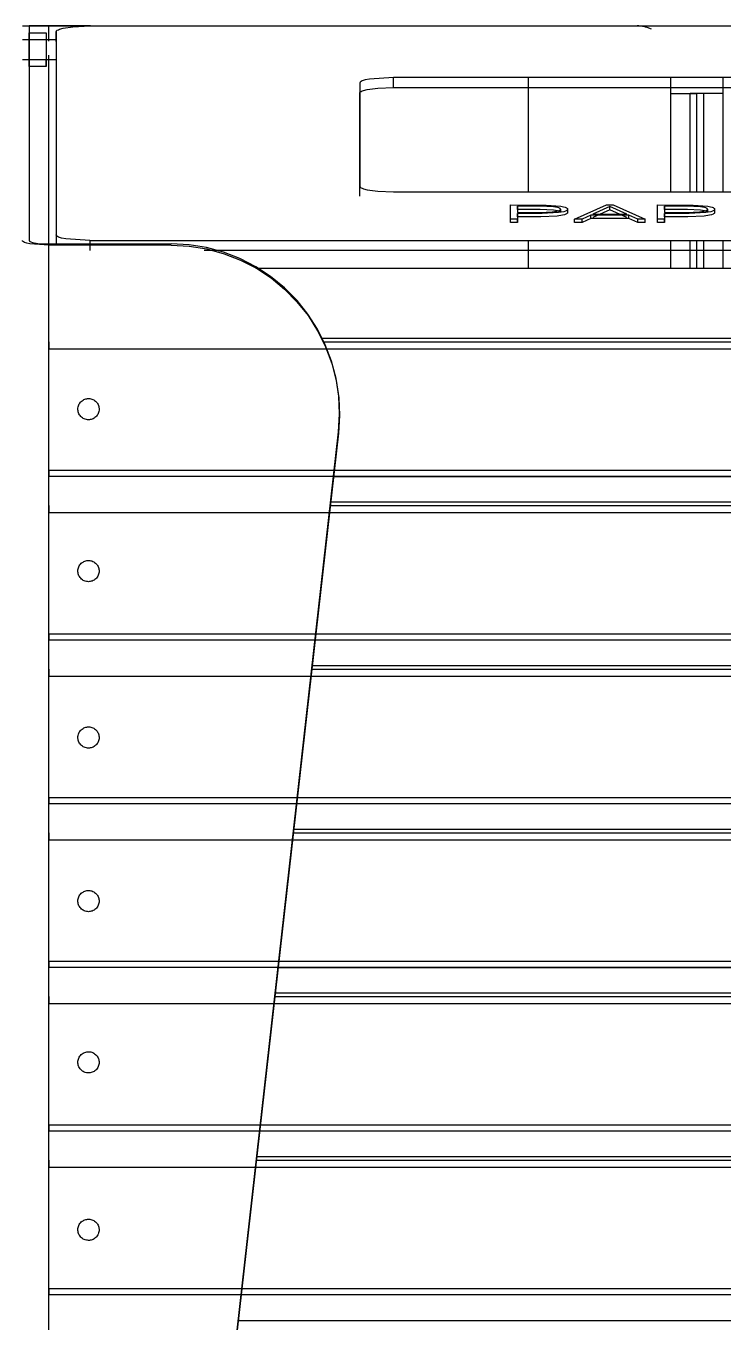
# Model space of a CAD drawing. Header units: millimetres. Extents: x 10366 to 28454, y 24552 to 29702.
# Drawn here: x 21735.5 to 21942.3, y 27901.2 to 28285.5 of the extents above; entities that cross this region are included whole.
import ezdxf

# ---------------------------------------------------------------- set-up
doc = ezdxf.new("R2010")
doc.units = ezdxf.units.MM
doc.header["$LTSCALE"] = 3
doc.layers.add('DomyÅ›lny', color=7, linetype='Continuous')

msp = doc.modelspace()

# ---------------------------------------------------------------- linework, layer by layer
at = {"layer": 'DomyÅ›lny'}
for p, q in [((21734.54, 28285.47), (21736.54, 28285.47)), ((21736.54, 28285.47), (21736.54, 28221.82)), ((21736.54, 28283.47), (21741.54, 28283.47)), ((21754.65, 28285.47), (21742.3, 28285.47)), ((21742.3, 28280.92), (21742.3, 28285.47)), ((21742.3, 28285.47), (21884.54, 28285.47)), ((21744.54, 28283.78), (21744.54, 28223.52)), ((21744.54, 28280.82), (21744.54, 28283.78)), ((21754.54, 28285.47), (22114.54, 28285.47)), ((21734.54, 28281.47), (21744.54, 28281.47)), ((21736.54, 28281.47), (21741.54, 28281.47)), ((21744.54, 28275.47), (21734.54, 28275.47)), ((21741.54, 28275.47), (21736.54, 28275.47)), ((21742.3, 28220.5), (21742.3, 28276.83)), ((21741.54, 28273.47), (21736.54, 28273.47)), ((21834.54, 28268.52), (21834.54, 28237.96)), ((21844.54, 28267.26), (21844.54, 28270.22)), ((22024.54, 28270.22), (21844.54, 28270.22)), ((21884.54, 28236.26), (21884.54, 28270.22)), ((21926.78, 28265.47), (21926.78, 28270.22)), ((21926.78, 28265.47), (21926.78, 28270.22)), ((21942.3, 28265.47), (21942.3, 28270.22)), ((21834.54, 28235.01), (21834.54, 28265.56)), ((21844.54, 28267.26), (22024.54, 28267.26)), ((21926.78, 28236.26), (21926.78, 28265.47)), ((21932.54, 28236.26), (21932.54, 28265.47)), ((21934.54, 28265.47), (21932.54, 28265.47)), ((21934.54, 28236.26), (21934.54, 28265.47)), ((21936.54, 28265.47), (21934.54, 28265.47)), ((21934.54, 28236.26), (21934.54, 28265.47)), ((21936.54, 28236.26), (21936.54, 28265.47)), ((21942.3, 28236.26), (21942.3, 28265.47)), ((21844.54, 28236.26), (22024.54, 28236.26)), ((21879.23, 28228.16), (21879.23, 28232.39)), ((21879.23, 28231.4), (21879.23, 28232.39)), ((21879.23, 28227.17), (21879.23, 28231.4)), ((21881.34, 28232.08), (21881.34, 28230.18)), ((21881.34, 28231.1), (21881.34, 28232.08)), ((21881.34, 28229.88), (21881.34, 28228.16)), ((21881.34, 28228.89), (21881.34, 28229.88)), ((21894.05, 28231.12), (21894.05, 28230.13)), ((21896.16, 28231.12), (21896.16, 28230.14)), ((21898.24, 28228.16), (21907.7, 28232.39)), ((21908.7, 28231.95), (21903.68, 28229.65)), ((21908.7, 28230.97), (21903.68, 28228.66)), ((21903.68, 28229.65), (21913.71, 28229.65)), ((21907.7, 28232.39), (21909.71, 28232.39)), ((21913.71, 28229.65), (21908.7, 28231.95)), ((21908.7, 28230.97), (21908.7, 28231.95)), ((21913.71, 28228.66), (21908.7, 28230.97)), ((21909.71, 28232.39), (21919.17, 28228.16)), ((21922.85, 28228.16), (21922.85, 28232.39)), ((21922.85, 28231.4), (21922.85, 28232.39)), ((21922.85, 28227.17), (21922.85, 28231.4)), ((21924.96, 28232.08), (21924.96, 28230.18)), ((21924.96, 28231.1), (21924.96, 28232.08)), ((21924.96, 28228.89), (21924.96, 28229.88)), ((21924.96, 28229.88), (21924.96, 28228.16)), ((21937.66, 28231.12), (21937.66, 28230.13)), ((21939.78, 28231.12), (21939.78, 28230.14)), ((21879.23, 28227.17), (21879.23, 28228.16)), ((21881.34, 28228.16), (21879.23, 28228.16)), ((21881.34, 28227.17), (21879.23, 28227.17)), ((21881.34, 28228.89), (21881.34, 28227.17)), ((21881.34, 28227.17), (21881.34, 28228.16)), ((21900.46, 28228.16), (21898.24, 28228.16)), ((21898.24, 28227.17), (21898.24, 28228.16)), ((21900.46, 28227.17), (21898.24, 28227.17)), ((21903.03, 28229.34), (21900.46, 28228.16)), ((21903.03, 28228.36), (21900.46, 28227.17)), ((21900.46, 28227.17), (21900.46, 28228.16)), ((21914.38, 28229.34), (21903.03, 28229.34)), ((21903.03, 28228.36), (21903.03, 28229.34)), ((21914.38, 28228.36), (21903.03, 28228.36)), ((21914.38, 28228.36), (21914.38, 28229.34)), ((21916.97, 28228.16), (21914.38, 28229.34)), ((21916.97, 28227.17), (21914.38, 28228.36)), ((21916.97, 28227.17), (21916.97, 28228.16)), ((21919.17, 28228.16), (21916.97, 28228.16)), ((21919.17, 28227.17), (21916.97, 28227.17)), ((21919.17, 28227.17), (21919.17, 28228.16)), ((21924.96, 28228.16), (21922.85, 28228.16)), ((21922.85, 28227.17), (21922.85, 28228.16)), ((21924.96, 28227.17), (21922.85, 28227.17)), ((21924.96, 28228.89), (21924.96, 28227.17)), ((21924.96, 28227.17), (21924.96, 28228.16)), ((21744.54, 28223.52), (21744.54, 28220.56)), ((21754.54, 28221.82), (22114.54, 28221.82)), ((21754.54, 28221.82), (21754.54, 28218.86)), ((21884.54, 28213.71), (21884.54, 28221.82)), ((21926.78, 28213.71), (21926.78, 28221.82)), ((21932.54, 28213.71), (21932.54, 28221.82)), ((21934.54, 28213.71), (21934.54, 28221.82)), ((21934.54, 28213.71), (21934.54, 28221.82)), ((21936.54, 28213.71), (21936.54, 28221.82)), ((21942.3, 28213.71), (21942.3, 28221.82)), ((21742.3, 28220.84), (21778.66, 28220.84)), ((21778.62, 28220.5), (21742.3, 28220.5)), ((21742.3, 27511.71), (21742.3, 28220.5)), ((22077.8, 28218.86), (21788.42, 28218.86)), ((21803.73, 28213.71), (22065.34, 28213.71)), ((21803.73, 28213.71), (22065.34, 28213.71)), ((21823.23, 28192.89), (22045.84, 28192.89)), ((21823.24, 28192.88), (22045.84, 28192.88)), ((21823.74, 28191.85), (22045.34, 28191.85)), ((21742.29, 28153.8), (21742.29, 28189.72)), ((21742.29, 28189.72), (22126.78, 28189.72)), ((21755.54, 27520.59), (21828.25, 28165.12)), ((21828.21, 28164.78), (21755.54, 27520.59)), ((21828.21, 28164.78), (21828.25, 28165.12)), ((21742.29, 28153.8), (22126.78, 28153.8)), ((22126.78, 28151.93), (21742.29, 28151.93)), ((21826.76, 28151.93), (22042.31, 28151.93)), ((21742.29, 28105.28), (21742.29, 28141.2)), ((21742.29, 28141.2), (22126.78, 28141.2)), ((21825.79, 28143.33), (22043.28, 28143.33)), ((21825.91, 28144.37), (22043.16, 28144.37)), ((21825.91, 28144.36), (22043.17, 28144.36)), ((21742.29, 28105.28), (22126.78, 28105.28)), ((22126.78, 28103.41), (21742.29, 28103.41)), ((21820.44, 28095.85), (22048.64, 28095.85)), ((21820.44, 28095.84), (22048.64, 28095.84)), ((21742.29, 28056.76), (21742.29, 28092.68)), ((21742.29, 28092.68), (22126.78, 28092.68)), ((21820.32, 28094.81), (22048.76, 28094.81)), ((21742.29, 28056.76), (22126.78, 28056.76)), ((22126.78, 28054.89), (21742.29, 28054.89)), ((21814.85, 28046.29), (22054.23, 28046.29)), ((21814.96, 28047.33), (22054.11, 28047.33)), ((21814.96, 28047.32), (22054.11, 28047.32)), ((21742.29, 28008.24), (21742.29, 28044.16)), ((21742.29, 28044.16), (22126.78, 28044.16)), ((21742.29, 28008.24), (22126.78, 28008.24)), ((22126.78, 28006.37), (21742.29, 28006.37)), ((21810.34, 28006.37), (22058.73, 28006.37)), ((21742.29, 27995.64), (22126.78, 27995.64)), ((21742.29, 27959.72), (21742.29, 27995.64)), ((21809.37, 27997.77), (22059.7, 27997.77)), ((21809.49, 27998.81), (22059.59, 27998.81)), ((21809.49, 27998.8), (22059.59, 27998.8)), ((21742.29, 27959.72), (22126.78, 27959.72)), ((22126.78, 27957.85), (21742.29, 27957.85)), ((21803.9, 27949.25), (22065.18, 27949.25)), ((21804.01, 27950.28), (22065.06, 27950.28)), ((21804.02, 27950.28), (22065.06, 27950.28)), ((21742.29, 27911.2), (21742.29, 27947.12)), ((21742.29, 27947.12), (22126.78, 27947.12)), ((21742.29, 27911.2), (22126.78, 27911.2)), ((22126.78, 27909.33), (21742.29, 27909.33)), ((21798.54, 27901.76), (22070.53, 27901.76)), ((21798.54, 27901.76), (22070.53, 27901.76))]:
    msp.add_line(p, q, dxfattribs=at)
for points in [[(21734.54, 28285.47, 0), (21734.54, 28285.47, 0), (21734.54, 28285.47, 0), (21734.54, 28285.47, 0), (21734.54, 28285.47, 0), (21734.54, 28285.47, 0), (21734.54, 28285.47, 0), (21734.54, 28285.47, 0), (21734.54, 28285.47, 0), (21734.54, 28285.47, 0), (21734.54, 28285.47, 0), (21734.55, 28285.47, 0), (21734.6, 28285.47, 0), (21735.11, 28285.47, 0), (21737.5, 28285.47, 0), (21742.3, 28285.47, 0)], [(21742.3, 28285.47, 0), (21736.54, 28285.47, 0)], [(21741.54, 28283.47, 0), (21741.54, 28283.47, 0), (21741.54, 28283.47, 0), (21741.54, 28283.47, 0), (21741.54, 28283.47, 0), (21741.54, 28283.47, 0), (21741.54, 28283.47, 0), (21741.54, 28283.47, 0), (21741.54, 28283.47, 0), (21741.54, 28283.47, 0), (21741.54, 28283.47, 0), (21741.54, 28283.47, 0), (21741.54, 28283.46, 0), (21741.54, 28283.41, 0), (21741.54, 28283.22, 0), (21741.54, 28282.42, 0), (21741.54, 28276.48, 0), (21741.54, 28273.5, 0), (21741.54, 28273.48, 0), (21741.54, 28273.47, 0), (21741.54, 28273.47, 0), (21741.54, 28273.47, 0), (21741.54, 28273.47, 0), (21741.54, 28273.47, 0), (21741.54, 28273.47, 0), (21741.54, 28273.47, 0), (21741.54, 28273.47, 0), (21741.54, 28273.47, 0), (21741.54, 28273.47, 0), (21741.54, 28273.47, 0), (21741.54, 28273.47, 0), (21741.54, 28273.47, 0), (21741.54, 28273.47, 0), (21741.54, 28273.47, 0), (21741.54, 28273.47, 0), (21741.54, 28273.47, 0), (21741.54, 28273.48, 0), (21741.54, 28273.49, 0), (21741.54, 28273.53, 0), (21741.54, 28273.72, 0), (21741.54, 28275.47, 0)], [(21744.54, 28283.78, 0), (21744.54, 28283.82, 0), (21744.55, 28283.86, 0), (21744.57, 28283.9, 0), (21744.59, 28283.95, 0), (21744.62, 28283.99, 0), (21744.65, 28284.03, 0), (21744.74, 28284.12, 0), (21744.85, 28284.2, 0), (21745.16, 28284.36, 0), (21745.54, 28284.52, 0), (21746.58, 28284.8, 0), (21749.48, 28285.24, 0), (21754.54, 28285.47, 0)], [(21741.54, 28281.47, 0), (21741.54, 28281.47, 0), (21741.54, 28281.47, 0), (21741.54, 28281.47, 0), (21741.54, 28281.47, 0), (21741.54, 28281.47, 0), (21741.54, 28281.47, 0), (21741.54, 28281.47, 0), (21741.54, 28281.47, 0), (21741.54, 28281.47, 0), (21741.54, 28281.47, 0), (21741.54, 28281.47, 0), (21741.54, 28281.45, 0), (21741.54, 28281.38, 0), (21741.54, 28281.1, 0), (21741.54, 28275.47, 0)], [(21844.54, 28270.22, 0), (21837.47, 28269.72, 0), (21836.17, 28269.45, 0), (21835.24, 28269.15, 0), (21834.92, 28268.99, 0), (21834.8, 28268.91, 0), (21834.7, 28268.83, 0), (21834.63, 28268.75, 0), (21834.6, 28268.71, 0), (21834.58, 28268.67, 0), (21834.56, 28268.63, 0), (21834.55, 28268.6, 0), (21834.54, 28268.56, 0), (21834.54, 28268.52, 0)], [(21834.54, 28265.56, 0), (21834.54, 28265.6, 0), (21834.55, 28265.64, 0), (21834.56, 28265.68, 0), (21834.58, 28265.72, 0), (21834.6, 28265.76, 0), (21834.63, 28265.79, 0), (21834.7, 28265.87, 0), (21834.8, 28265.95, 0), (21834.92, 28266.03, 0), (21835.24, 28266.19, 0), (21835.65, 28266.34, 0), (21836.77, 28266.63, 0), (21839.94, 28267.07, 0), (21844.54, 28267.26, 0)], [(21926.78, 28265.47, 0), (21934.54, 28265.47, 0)], [(21926.78, 28265.47, 0), (21932.54, 28265.47, 0)], [(21942.3, 28265.47, 0), (21934.54, 28265.47, 0)], [(21942.3, 28265.47, 0), (21936.54, 28265.47, 0)], [(21834.54, 28237.96, 0), (21834.54, 28237.92, 0), (21834.55, 28237.89, 0), (21834.56, 28237.85, 0), (21834.58, 28237.81, 0), (21834.6, 28237.77, 0), (21834.63, 28237.73, 0), (21834.7, 28237.65, 0), (21834.8, 28237.57, 0), (21834.92, 28237.49, 0), (21835.24, 28237.34, 0), (21835.65, 28237.18, 0), (21836.77, 28236.89, 0), (21839.94, 28236.45, 0), (21844.54, 28236.26, 0)], [(21879.23, 28232.39, 0), (21889.84, 28232.36, 0), (21894.18, 28232.01, 0), (21894.92, 28231.86, 0), (21895.48, 28231.7, 0), (21895.7, 28231.6, 0), (21895.88, 28231.51, 0), (21895.95, 28231.46, 0), (21896.01, 28231.41, 0), (21896.07, 28231.36, 0), (21896.11, 28231.31, 0), (21896.14, 28231.25, 0), (21896.15, 28231.22, 0), (21896.15, 28231.2, 0), (21896.16, 28231.17, 0), (21896.16, 28231.14, 0), (21896.16, 28231.11, 0), (21896.16, 28231.08, 0), (21896.16, 28231.05, 0), (21896.15, 28231.03, 0), (21896.13, 28230.97, 0), (21896.09, 28230.92, 0), (21896.05, 28230.87, 0), (21896, 28230.81, 0), (21895.93, 28230.76, 0), (21895.77, 28230.67, 0), (21895.58, 28230.58, 0), (21895.05, 28230.41, 0), (21893.53, 28230.14, 0), (21888.67, 28229.88, 0), (21881.34, 28229.88, 0)], [(21881.34, 28230.18, 0), (21889.81, 28230.22, 0), (21891.65, 28230.33, 0), (21892.99, 28230.53, 0), (21893.46, 28230.65, 0), (21893.64, 28230.72, 0), (21893.79, 28230.79, 0), (21893.91, 28230.87, 0), (21893.95, 28230.91, 0), (21893.99, 28230.95, 0), (21894.02, 28230.99, 0), (21894.04, 28231.04, 0), (21894.04, 28231.06, 0), (21894.05, 28231.08, 0), (21894.05, 28231.1, 0), (21894.05, 28231.13, 0), (21894.05, 28231.15, 0), (21894.05, 28231.17, 0), (21894.04, 28231.19, 0), (21894.03, 28231.21, 0), (21894.01, 28231.26, 0), (21893.98, 28231.3, 0), (21893.94, 28231.34, 0), (21893.89, 28231.38, 0), (21893.77, 28231.46, 0), (21893.61, 28231.53, 0), (21893.19, 28231.66, 0), (21891.96, 28231.89, 0), (21888.07, 28232.08, 0), (21881.34, 28232.08, 0)], [(21894.05, 28230.13, 0), (21894.05, 28230.16, 0), (21894.05, 28230.18, 0), (21894.04, 28230.2, 0), (21894.03, 28230.22, 0), (21894.01, 28230.26, 0), (21893.98, 28230.31, 0), (21893.94, 28230.35, 0), (21893.9, 28230.39, 0), (21893.78, 28230.47, 0), (21893.62, 28230.54, 0), (21893.21, 28230.67, 0), (21891.98, 28230.9, 0), (21888.09, 28231.1, 0), (21881.34, 28231.1, 0)], [(21896.16, 28230.14, 0), (21896.16, 28230.08, 0), (21896.14, 28230.03, 0), (21896.12, 28229.98, 0), (21896.09, 28229.93, 0), (21896.05, 28229.88, 0), (21896, 28229.83, 0), (21895.87, 28229.74, 0), (21895.7, 28229.65, 0), (21895.26, 28229.48, 0), (21894.67, 28229.34, 0), (21893.06, 28229.1, 0), (21888.24, 28228.9, 0), (21881.34, 28228.89, 0)], [(21922.85, 28232.39, 0), (21933.45, 28232.36, 0), (21937.79, 28232.01, 0), (21938.53, 28231.86, 0), (21939.1, 28231.7, 0), (21939.32, 28231.6, 0), (21939.49, 28231.51, 0), (21939.57, 28231.46, 0), (21939.63, 28231.41, 0), (21939.68, 28231.36, 0), (21939.72, 28231.31, 0), (21939.75, 28231.25, 0), (21939.76, 28231.22, 0), (21939.77, 28231.2, 0), (21939.77, 28231.17, 0), (21939.78, 28231.14, 0), (21939.78, 28231.11, 0), (21939.77, 28231.08, 0), (21939.77, 28231.05, 0), (21939.76, 28231.03, 0), (21939.74, 28230.97, 0), (21939.7, 28230.92, 0), (21939.66, 28230.87, 0), (21939.61, 28230.81, 0), (21939.54, 28230.76, 0), (21939.39, 28230.67, 0), (21939.19, 28230.58, 0), (21938.67, 28230.41, 0), (21937.14, 28230.14, 0), (21932.28, 28229.88, 0), (21924.96, 28229.88, 0)], [(21924.96, 28230.18, 0), (21933.42, 28230.22, 0), (21935.26, 28230.33, 0), (21936.6, 28230.53, 0), (21937.07, 28230.65, 0), (21937.25, 28230.72, 0), (21937.4, 28230.79, 0), (21937.52, 28230.87, 0), (21937.56, 28230.91, 0), (21937.6, 28230.95, 0), (21937.63, 28230.99, 0), (21937.65, 28231.04, 0), (21937.66, 28231.06, 0), (21937.66, 28231.08, 0), (21937.66, 28231.1, 0), (21937.66, 28231.13, 0), (21937.66, 28231.15, 0), (21937.66, 28231.17, 0), (21937.65, 28231.19, 0), (21937.64, 28231.21, 0), (21937.62, 28231.26, 0), (21937.59, 28231.3, 0), (21937.55, 28231.34, 0), (21937.5, 28231.38, 0), (21937.38, 28231.46, 0), (21937.22, 28231.53, 0), (21936.81, 28231.66, 0), (21935.57, 28231.89, 0), (21931.68, 28232.08, 0), (21924.96, 28232.08, 0)], [(21937.66, 28230.13, 0), (21937.66, 28230.16, 0), (21937.66, 28230.18, 0), (21937.65, 28230.2, 0), (21937.65, 28230.22, 0), (21937.62, 28230.26, 0), (21937.59, 28230.31, 0), (21937.56, 28230.35, 0), (21937.51, 28230.39, 0), (21937.39, 28230.47, 0), (21937.23, 28230.54, 0), (21936.82, 28230.67, 0), (21935.59, 28230.9, 0), (21931.7, 28231.1, 0), (21924.96, 28231.1, 0)], [(21939.78, 28230.14, 0), (21939.77, 28230.08, 0), (21939.76, 28230.03, 0), (21939.73, 28229.98, 0), (21939.7, 28229.93, 0), (21939.66, 28229.88, 0), (21939.61, 28229.83, 0), (21939.48, 28229.74, 0), (21939.32, 28229.65, 0), (21938.87, 28229.48, 0), (21938.28, 28229.34, 0), (21936.67, 28229.1, 0), (21931.85, 28228.9, 0), (21924.96, 28228.89, 0)], [(21742.3, 28220.5, 0), (21736.73, 28220.9, 0), (21735.79, 28221.1, 0), (21735.1, 28221.32, 0), (21734.86, 28221.44, 0), (21734.76, 28221.51, 0), (21734.68, 28221.57, 0), (21734.62, 28221.63, 0), (21734.59, 28221.66, 0), (21734.57, 28221.69, 0), (21734.56, 28221.72, 0), (21734.55, 28221.76, 0), (21734.54, 28221.79, 0), (21734.54, 28221.82, 0)], [(21736.54, 28221.82, 0), (21736.54, 28221.8, 0), (21736.55, 28221.77, 0), (21736.56, 28221.75, 0), (21736.57, 28221.72, 0), (21736.59, 28221.69, 0), (21736.63, 28221.64, 0), (21736.69, 28221.6, 0), (21736.76, 28221.55, 0), (21736.95, 28221.46, 0), (21737.48, 28221.28, 0), (21739.05, 28221.01, 0), (21742.3, 28220.84, 0)], [(21754.54, 28221.82, 0), (21747.34, 28222.34, 0), (21746.12, 28222.6, 0), (21745.24, 28222.89, 0), (21744.93, 28223.05, 0), (21744.81, 28223.12, 0), (21744.71, 28223.21, 0), (21744.63, 28223.28, 0), (21744.6, 28223.32, 0), (21744.58, 28223.36, 0), (21744.56, 28223.4, 0), (21744.55, 28223.44, 0), (21744.54, 28223.48, 0), (21744.54, 28223.52, 0)], [(21778.62, 28220.5, 0), (21783.96, 28220.21, 0), (21789.21, 28219.36, 0), (21794.33, 28217.96, 0), (21799.22, 28216.04, 0), (21803.89, 28213.62, 0), (21808.23, 28210.75, 0), (21812.26, 28207.43, 0), (21815.91, 28203.73, 0), (21819.2, 28199.59, 0), (21822.05, 28195.11, 0), (21824.4, 28190.38, 0), (21826.24, 28185.44, 0), (21827.54, 28180.37, 0), (21828.3, 28175.21, 0), (21828.53, 28170.01, 0), (21828.21, 28164.78, 0)], [(21828.25, 28165.12, 0), (21828.57, 28170.45, 0), (21828.32, 28175.74, 0), (21827.52, 28180.98, 0), (21826.19, 28186.06, 0), (21824.33, 28190.97, 0), (21822, 28195.62, 0), (21819.18, 28200.01, 0), (21815.94, 28204.07, 0), (21812.23, 28207.83, 0), (21808.12, 28211.2, 0), (21803.69, 28214.09, 0), (21799, 28216.5, 0), (21794.1, 28218.39, 0), (21789.05, 28219.74, 0), (21783.91, 28220.56, 0), (21778.66, 28220.84, 0)], [(21742.29, 28191.85, 0), (21742.29, 28191.82, 0), (21742.29, 28191.72, 0), (21742.29, 28191.29, 0), (21742.29, 28189.72, 0)], [(21742.29, 28153.8, 0), (21742.29, 28152.41, 0), (21742.29, 28152.03, 0), (21742.29, 28151.94, 0), (21742.29, 28151.93, 0), (21742.29, 28151.93, 0), (21742.29, 28151.93, 0), (21742.29, 28151.93, 0), (21742.29, 28151.93, 0), (21742.29, 28151.93, 0), (21742.29, 28151.93, 0), (21742.29, 28151.93, 0), (21742.29, 28151.93, 0), (21742.29, 28151.93, 0), (21742.29, 28151.93, 0), (21742.29, 28151.93, 0), (21742.29, 28151.93, 0), (21742.29, 28151.93, 0), (21742.29, 28151.93, 0), (21742.29, 28151.93, 0), (21742.29, 28151.93, 0), (21742.29, 28151.93, 0), (21742.29, 28151.93, 0)], [(21742.29, 28143.33, 0), (21742.29, 28143.3, 0), (21742.29, 28143.2, 0), (21742.29, 28142.77, 0), (21742.29, 28141.2, 0)], [(21742.29, 28105.28, 0), (21742.29, 28103.89, 0), (21742.29, 28103.51, 0), (21742.29, 28103.42, 0), (21742.29, 28103.41, 0), (21742.29, 28103.41, 0), (21742.29, 28103.41, 0), (21742.29, 28103.41, 0), (21742.29, 28103.41, 0), (21742.29, 28103.41, 0), (21742.29, 28103.41, 0), (21742.29, 28103.41, 0), (21742.29, 28103.41, 0), (21742.29, 28103.41, 0), (21742.29, 28103.41, 0), (21742.29, 28103.41, 0), (21742.29, 28103.41, 0), (21742.29, 28103.41, 0), (21742.29, 28103.41, 0), (21742.29, 28103.41, 0), (21742.29, 28103.41, 0), (21742.29, 28103.41, 0), (21742.29, 28103.41, 0)], [(21742.29, 28094.81, 0), (21742.29, 28094.78, 0), (21742.29, 28094.68, 0), (21742.29, 28094.25, 0), (21742.29, 28092.68, 0)], [(21742.29, 28056.76, 0), (21742.29, 28055.37, 0), (21742.29, 28054.99, 0), (21742.29, 28054.9, 0), (21742.29, 28054.89, 0), (21742.29, 28054.89, 0), (21742.29, 28054.89, 0), (21742.29, 28054.89, 0), (21742.29, 28054.89, 0), (21742.29, 28054.89, 0), (21742.29, 28054.89, 0), (21742.29, 28054.89, 0), (21742.29, 28054.89, 0), (21742.29, 28054.89, 0), (21742.29, 28054.89, 0), (21742.29, 28054.89, 0), (21742.29, 28054.89, 0), (21742.29, 28054.89, 0), (21742.29, 28054.89, 0), (21742.29, 28054.89, 0), (21742.29, 28054.89, 0), (21742.29, 28054.89, 0), (21742.29, 28054.89, 0)], [(21742.29, 28046.29, 0), (21742.29, 28046.26, 0), (21742.29, 28046.16, 0), (21742.29, 28045.73, 0), (21742.29, 28044.16, 0)], [(21742.29, 28008.24, 0), (21742.29, 28006.85, 0), (21742.29, 28006.47, 0), (21742.29, 28006.38, 0), (21742.29, 28006.37, 0), (21742.29, 28006.37, 0), (21742.29, 28006.37, 0), (21742.29, 28006.37, 0), (21742.29, 28006.37, 0), (21742.29, 28006.37, 0), (21742.29, 28006.37, 0), (21742.29, 28006.37, 0), (21742.29, 28006.37, 0), (21742.29, 28006.37, 0), (21742.29, 28006.37, 0), (21742.29, 28006.37, 0), (21742.29, 28006.37, 0), (21742.29, 28006.37, 0), (21742.29, 28006.37, 0), (21742.29, 28006.37, 0), (21742.29, 28006.37, 0), (21742.29, 28006.37, 0), (21742.29, 28006.37, 0)], [(21742.29, 27997.77, 0), (21742.29, 27997.74, 0), (21742.29, 27997.64, 0), (21742.29, 27997.21, 0), (21742.29, 27995.64, 0)], [(21742.29, 27959.72, 0), (21742.29, 27958.33, 0), (21742.29, 27957.95, 0), (21742.29, 27957.86, 0), (21742.29, 27957.85, 0), (21742.29, 27957.85, 0), (21742.29, 27957.85, 0), (21742.29, 27957.85, 0), (21742.29, 27957.85, 0), (21742.29, 27957.85, 0), (21742.29, 27957.85, 0), (21742.29, 27957.85, 0), (21742.29, 27957.85, 0), (21742.29, 27957.85, 0), (21742.29, 27957.85, 0), (21742.29, 27957.85, 0), (21742.29, 27957.85, 0), (21742.29, 27957.85, 0), (21742.29, 27957.85, 0), (21742.29, 27957.85, 0), (21742.29, 27957.85, 0), (21742.29, 27957.85, 0), (21742.29, 27957.85, 0)], [(21742.29, 27949.25, 0), (21742.29, 27949.22, 0), (21742.29, 27949.12, 0), (21742.29, 27948.69, 0), (21742.29, 27947.12, 0)], [(21742.29, 27911.2, 0), (21742.29, 27909.81, 0), (21742.29, 27909.43, 0), (21742.29, 27909.34, 0), (21742.29, 27909.33, 0), (21742.29, 27909.33, 0), (21742.29, 27909.33, 0), (21742.29, 27909.33, 0), (21742.29, 27909.33, 0), (21742.29, 27909.33, 0), (21742.29, 27909.33, 0), (21742.29, 27909.33, 0), (21742.29, 27909.33, 0), (21742.29, 27909.33, 0), (21742.29, 27909.33, 0), (21742.29, 27909.33, 0), (21742.29, 27909.33, 0), (21742.29, 27909.33, 0), (21742.29, 27909.33, 0), (21742.29, 27909.33, 0), (21742.29, 27909.33, 0), (21742.29, 27909.33, 0), (21742.29, 27909.33, 0)]]:
    msp.add_polyline3d(points, dxfattribs=at)
for points in [[(21736.54, 28278.47, 0), (21736.54, 28283.47, 0), (21736.54, 28278.47, 0), (21736.54, 28273.47, 0)], [(21751, 28171.34, 0), (21750.96, 28171.62, 0), (21750.95, 28171.91, 0), (21750.97, 28172.21, 0), (21751.02, 28172.51, 0), (21751.1, 28172.82, 0), (21751.21, 28173.12, 0), (21751.36, 28173.41, 0), (21751.53, 28173.68, 0), (21751.73, 28173.94, 0), (21751.96, 28174.17, 0), (21752.21, 28174.38, 0), (21752.47, 28174.55, 0), (21752.74, 28174.7, 0), (21753.02, 28174.82, 0), (21753.3, 28174.91, 0), (21753.57, 28174.97, 0), (21753.85, 28175, 0), (21754.15, 28175.01, 0), (21754.45, 28174.99, 0), (21754.75, 28174.94, 0), (21755.06, 28174.86, 0), (21755.36, 28174.75, 0), (21755.65, 28174.61, 0), (21755.92, 28174.43, 0), (21756.18, 28174.23, 0), (21756.41, 28174.01, 0), (21756.62, 28173.76, 0), (21756.79, 28173.5, 0), (21756.94, 28173.23, 0), (21757.06, 28172.95, 0), (21757.15, 28172.67, 0), (21757.21, 28172.4, 0), (21757.24, 28172.12, 0), (21757.25, 28171.82, 0), (21757.24, 28171.52, 0), (21757.19, 28171.22, 0), (21757.11, 28170.92, 0), (21756.99, 28170.62, 0), (21756.85, 28170.33, 0), (21756.68, 28170.05, 0), (21756.47, 28169.8, 0), (21756.25, 28169.56, 0), (21756, 28169.36, 0), (21755.74, 28169.18, 0), (21755.47, 28169.03, 0), (21755.19, 28168.92, 0), (21754.91, 28168.83, 0), (21754.64, 28168.77, 0), (21754.35, 28168.73, 0), (21754.06, 28168.72, 0), (21753.76, 28168.74, 0), (21753.46, 28168.79, 0), (21753.15, 28168.87, 0), (21752.85, 28168.98, 0), (21752.56, 28169.13, 0), (21752.28, 28169.3, 0), (21752.03, 28169.5, 0), (21751.8, 28169.73, 0), (21751.59, 28169.97, 0), (21751.41, 28170.23, 0), (21751.27, 28170.5, 0), (21751.15, 28170.78, 0), (21751.06, 28171.06, 0)], [(21751, 28123.33, 0), (21750.96, 28123.61, 0), (21750.95, 28123.91, 0), (21750.97, 28124.21, 0), (21751.02, 28124.51, 0), (21751.1, 28124.82, 0), (21751.21, 28125.11, 0), (21751.36, 28125.4, 0), (21751.53, 28125.68, 0), (21751.73, 28125.93, 0), (21751.96, 28126.17, 0), (21752.21, 28126.37, 0), (21752.47, 28126.55, 0), (21752.74, 28126.7, 0), (21753.02, 28126.81, 0), (21753.3, 28126.9, 0), (21753.57, 28126.96, 0), (21753.85, 28127, 0), (21754.15, 28127.01, 0), (21754.45, 28126.99, 0), (21754.75, 28126.94, 0), (21755.06, 28126.86, 0), (21755.36, 28126.75, 0), (21755.65, 28126.6, 0), (21755.92, 28126.43, 0), (21756.18, 28126.23, 0), (21756.41, 28126, 0), (21756.62, 28125.76, 0), (21756.79, 28125.5, 0), (21756.94, 28125.23, 0), (21757.06, 28124.95, 0), (21757.15, 28124.67, 0), (21757.21, 28124.39, 0), (21757.24, 28124.11, 0), (21757.25, 28123.82, 0), (21757.24, 28123.52, 0), (21757.19, 28123.22, 0), (21757.11, 28122.91, 0), (21756.99, 28122.61, 0), (21756.85, 28122.32, 0), (21756.68, 28122.05, 0), (21756.47, 28121.79, 0), (21756.25, 28121.56, 0), (21756, 28121.35, 0), (21755.74, 28121.18, 0), (21755.47, 28121.03, 0), (21755.19, 28120.91, 0), (21754.91, 28120.83, 0), (21754.64, 28120.77, 0), (21754.35, 28120.73, 0), (21754.06, 28120.72, 0), (21753.76, 28120.74, 0), (21753.46, 28120.79, 0), (21753.15, 28120.87, 0), (21752.85, 28120.98, 0), (21752.56, 28121.12, 0), (21752.28, 28121.3, 0), (21752.03, 28121.5, 0), (21751.8, 28121.72, 0), (21751.59, 28121.97, 0), (21751.41, 28122.23, 0), (21751.27, 28122.5, 0), (21751.15, 28122.78, 0), (21751.06, 28123.06, 0)], [(21751, 28074, 0), (21750.96, 28074.28, 0), (21750.95, 28074.57, 0), (21750.97, 28074.87, 0), (21751.02, 28075.17, 0), (21751.1, 28075.48, 0), (21751.21, 28075.78, 0), (21751.36, 28076.07, 0), (21751.53, 28076.34, 0), (21751.73, 28076.6, 0), (21751.96, 28076.83, 0), (21752.21, 28077.03, 0), (21752.47, 28077.21, 0), (21752.74, 28077.36, 0), (21753.02, 28077.48, 0), (21753.3, 28077.56, 0), (21753.57, 28077.62, 0), (21753.85, 28077.66, 0), (21754.15, 28077.67, 0), (21754.45, 28077.65, 0), (21754.75, 28077.6, 0), (21755.06, 28077.52, 0), (21755.36, 28077.41, 0), (21755.65, 28077.27, 0), (21755.92, 28077.09, 0), (21756.18, 28076.89, 0), (21756.41, 28076.67, 0), (21756.62, 28076.42, 0), (21756.79, 28076.16, 0), (21756.94, 28075.89, 0), (21757.06, 28075.61, 0), (21757.15, 28075.33, 0), (21757.21, 28075.06, 0), (21757.24, 28074.78, 0), (21757.25, 28074.48, 0), (21757.24, 28074.18, 0), (21757.19, 28073.88, 0), (21757.11, 28073.57, 0), (21756.99, 28073.27, 0), (21756.85, 28072.98, 0), (21756.68, 28072.71, 0), (21756.47, 28072.45, 0), (21756.25, 28072.22, 0), (21756, 28072.02, 0), (21755.74, 28071.84, 0), (21755.47, 28071.69, 0), (21755.19, 28071.58, 0), (21754.91, 28071.49, 0), (21754.64, 28071.43, 0), (21754.35, 28071.39, 0), (21754.06, 28071.38, 0), (21753.76, 28071.4, 0), (21753.46, 28071.45, 0), (21753.15, 28071.53, 0), (21752.85, 28071.64, 0), (21752.56, 28071.79, 0), (21752.28, 28071.96, 0), (21752.03, 28072.16, 0), (21751.8, 28072.39, 0), (21751.59, 28072.63, 0), (21751.41, 28072.89, 0), (21751.27, 28073.16, 0), (21751.15, 28073.44, 0), (21751.06, 28073.72, 0)], [(21751, 28025.52, 0), (21750.96, 28025.8, 0), (21750.95, 28026.09, 0), (21750.97, 28026.39, 0), (21751.02, 28026.69, 0), (21751.1, 28027, 0), (21751.21, 28027.3, 0), (21751.36, 28027.59, 0), (21751.53, 28027.86, 0), (21751.73, 28028.12, 0), (21751.96, 28028.35, 0), (21752.21, 28028.56, 0), (21752.47, 28028.73, 0), (21752.74, 28028.88, 0), (21753.02, 28029, 0), (21753.3, 28029.09, 0), (21753.57, 28029.15, 0), (21753.85, 28029.18, 0), (21754.15, 28029.19, 0), (21754.45, 28029.17, 0), (21754.75, 28029.12, 0), (21755.06, 28029.04, 0), (21755.36, 28028.93, 0), (21755.65, 28028.79, 0), (21755.92, 28028.61, 0), (21756.18, 28028.41, 0), (21756.41, 28028.19, 0), (21756.62, 28027.94, 0), (21756.79, 28027.68, 0), (21756.94, 28027.41, 0), (21757.06, 28027.13, 0), (21757.15, 28026.85, 0), (21757.21, 28026.58, 0), (21757.24, 28026.3, 0), (21757.25, 28026.01, 0), (21757.24, 28025.7, 0), (21757.19, 28025.4, 0), (21757.11, 28025.1, 0), (21756.99, 28024.8, 0), (21756.85, 28024.51, 0), (21756.68, 28024.23, 0), (21756.47, 28023.98, 0), (21756.25, 28023.74, 0), (21756, 28023.54, 0), (21755.74, 28023.36, 0), (21755.47, 28023.21, 0), (21755.19, 28023.1, 0), (21754.91, 28023.01, 0), (21754.64, 28022.95, 0), (21754.35, 28022.91, 0), (21754.06, 28022.9, 0), (21753.76, 28022.92, 0), (21753.46, 28022.97, 0), (21753.15, 28023.05, 0), (21752.85, 28023.16, 0), (21752.56, 28023.31, 0), (21752.28, 28023.48, 0), (21752.03, 28023.68, 0), (21751.8, 28023.91, 0), (21751.59, 28024.15, 0), (21751.41, 28024.41, 0), (21751.27, 28024.68, 0), (21751.15, 28024.96, 0), (21751.06, 28025.24, 0)], [(21751, 27977.7, 0), (21750.96, 27977.98, 0), (21750.95, 27978.27, 0), (21750.97, 27978.57, 0), (21751.02, 27978.88, 0), (21751.1, 27979.18, 0), (21751.21, 27979.48, 0), (21751.36, 27979.77, 0), (21751.53, 27980.05, 0), (21751.73, 27980.3, 0), (21751.96, 27980.53, 0), (21752.21, 27980.74, 0), (21752.47, 27980.92, 0), (21752.74, 27981.06, 0), (21753.02, 27981.18, 0), (21753.3, 27981.27, 0), (21753.57, 27981.33, 0), (21753.85, 27981.36, 0), (21754.15, 27981.37, 0), (21754.45, 27981.35, 0), (21754.75, 27981.31, 0), (21755.06, 27981.23, 0), (21755.36, 27981.11, 0), (21755.65, 27980.97, 0), (21755.92, 27980.8, 0), (21756.18, 27980.59, 0), (21756.41, 27980.37, 0), (21756.62, 27980.12, 0), (21756.79, 27979.86, 0), (21756.94, 27979.59, 0), (21757.06, 27979.32, 0), (21757.15, 27979.04, 0), (21757.21, 27978.76, 0), (21757.24, 27978.48, 0), (21757.25, 27978.19, 0), (21757.24, 27977.89, 0), (21757.19, 27977.58, 0), (21757.11, 27977.28, 0), (21756.99, 27976.98, 0), (21756.85, 27976.69, 0), (21756.68, 27976.41, 0), (21756.47, 27976.16, 0), (21756.25, 27975.93, 0), (21756, 27975.72, 0), (21755.74, 27975.54, 0), (21755.47, 27975.4, 0), (21755.19, 27975.28, 0), (21754.91, 27975.19, 0), (21754.64, 27975.13, 0), (21754.35, 27975.1, 0), (21754.06, 27975.09, 0), (21753.76, 27975.11, 0), (21753.46, 27975.15, 0), (21753.15, 27975.23, 0), (21752.85, 27975.35, 0), (21752.56, 27975.49, 0), (21752.28, 27975.66, 0), (21752.03, 27975.87, 0), (21751.8, 27976.09, 0), (21751.59, 27976.34, 0), (21751.41, 27976.6, 0), (21751.27, 27976.87, 0), (21751.15, 27977.14, 0), (21751.06, 27977.42, 0)], [(21751, 27928.07, 0), (21750.96, 27928.35, 0), (21750.95, 27928.65, 0), (21750.97, 27928.95, 0), (21751.02, 27929.25, 0), (21751.1, 27929.56, 0), (21751.21, 27929.86, 0), (21751.36, 27930.15, 0), (21751.53, 27930.42, 0), (21751.73, 27930.68, 0), (21751.96, 27930.91, 0), (21752.21, 27931.11, 0), (21752.47, 27931.29, 0), (21752.74, 27931.44, 0), (21753.02, 27931.55, 0), (21753.3, 27931.64, 0), (21753.57, 27931.7, 0), (21753.85, 27931.74, 0), (21754.15, 27931.75, 0), (21754.45, 27931.73, 0), (21754.75, 27931.68, 0), (21755.06, 27931.6, 0), (21755.36, 27931.49, 0), (21755.65, 27931.34, 0), (21755.92, 27931.17, 0), (21756.18, 27930.97, 0), (21756.41, 27930.74, 0), (21756.62, 27930.5, 0), (21756.79, 27930.24, 0), (21756.94, 27929.97, 0), (21757.06, 27929.69, 0), (21757.15, 27929.41, 0), (21757.21, 27929.13, 0), (21757.24, 27928.85, 0), (21757.25, 27928.56, 0), (21757.24, 27928.26, 0), (21757.19, 27927.96, 0), (21757.11, 27927.65, 0), (21756.99, 27927.35, 0), (21756.85, 27927.06, 0), (21756.68, 27926.79, 0), (21756.47, 27926.53, 0), (21756.25, 27926.3, 0), (21756, 27926.1, 0), (21755.74, 27925.92, 0), (21755.47, 27925.77, 0), (21755.19, 27925.65, 0), (21754.91, 27925.57, 0), (21754.64, 27925.51, 0), (21754.35, 27925.47, 0), (21754.06, 27925.46, 0), (21753.76, 27925.48, 0), (21753.46, 27925.53, 0), (21753.15, 27925.61, 0), (21752.85, 27925.72, 0), (21752.56, 27925.86, 0), (21752.28, 27926.04, 0), (21752.03, 27926.24, 0), (21751.8, 27926.46, 0), (21751.59, 27926.71, 0), (21751.41, 27926.97, 0), (21751.27, 27927.24, 0), (21751.15, 27927.52, 0), (21751.06, 27927.8, 0)]]:
    msp.add_polyline3d(points, close=True, dxfattribs=at)
for start in [66.5787, 64.6415]:
    msp.add_arc((21916.78, 28275.47), 10, start, 90, dxfattribs=at)

doc.saveas('drawing.dxf')
